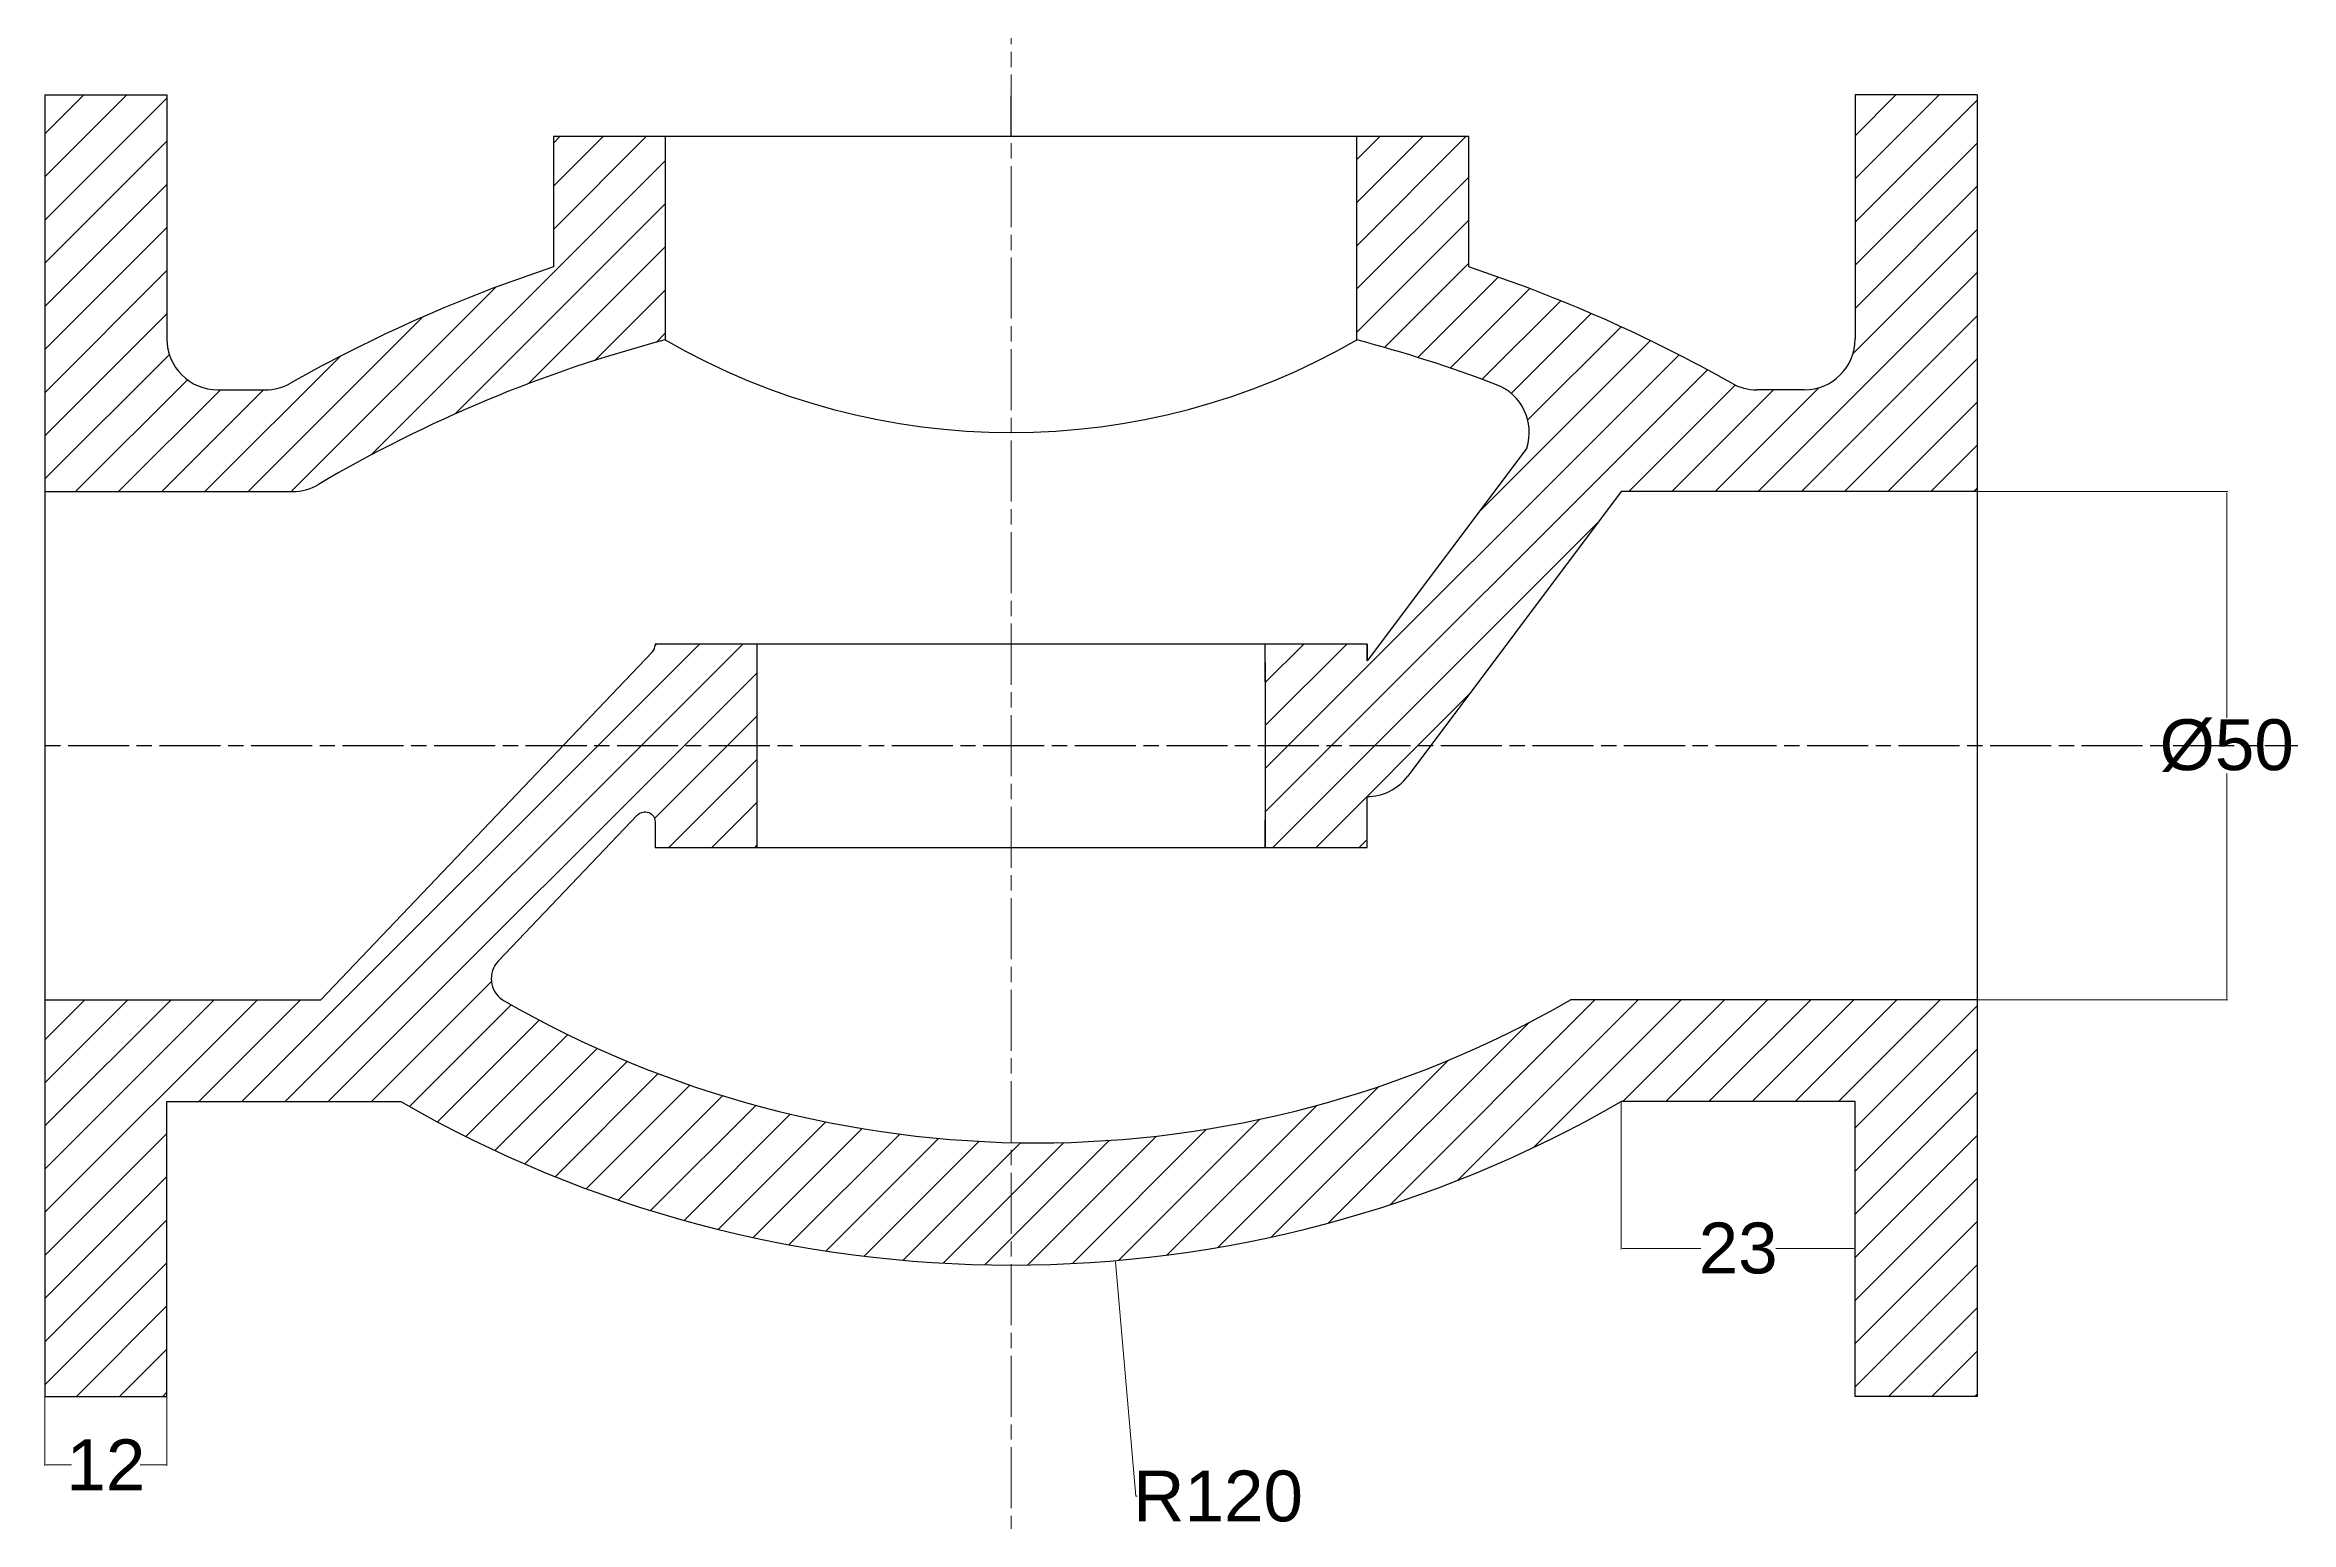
# Model space of a CAD drawing. Header units: inches. Extents: x 696 to 2954, y -780 to -114.
# Drawn here: x 695.7 to 916.6, y -276.6 to -131.3 of the extents above; entities that cross this region are included whole.
import ezdxf

# ---------------------------------------------------------------- set-up
doc = ezdxf.new("R2010")
doc.units = ezdxf.units.IN
doc.header["$MEASUREMENT"] = 0
doc.linetypes.add('AM_ISO08W050x2', pattern=[9, 6, -0.75, 1.5, -0.75])
doc.linetypes.add('Amconstr', pattern=[9999, 9999, 0])
doc.layers.add('AM_5', color=3, linetype='Continuous', lineweight=15)
doc.layers.add('AM_CL', color=1, linetype='Amconstr', lineweight=15)
doc.styles.get("Standard").update_dxf_attribs({"font": 'arial.ttf'})
doc.dimstyles.new('AM_ANSI$0', dxfattribs={"dimtxt": 0.12, "dimasz": 0.12, "dimexe": 0.1, "dimexo": 0.05, "dimgap": 0.06, "dimtad": 0, "dimtih": 1, "dimtoh": 1, "dimdec": 4, "dimzin": 7, "dimdsep": 46, "dimtxsty": 'Standard', "dimcen": 0, "dimclrd": 256, "dimclre": 256, "dimclrt": 2, "dimadec": 0, "dimazin": 2, "dimtp": 0.1, "dimtm": 0.1, "dimtfac": 0.71, "dimtdec": 4, "dimtofl": 0, "dimtmove": 0, "dimatfit": 3, "dimfxl": 1, "dimtolj": 1, "dimtzin": 7, "dimlwd": -1, "dimlwe": -1, "dimarcsym": 1})
doc.dimstyles.new('AM_ANSI$4', dxfattribs={"dimtxt": 0.12, "dimasz": 0.12, "dimexe": 0.1, "dimexo": 0.05, "dimgap": 0.06, "dimtad": 0, "dimtih": 1, "dimtoh": 1, "dimdec": 4, "dimzin": 7, "dimdsep": 46, "dimtxsty": 'Standard', "dimcen": 0, "dimclrd": 256, "dimclre": 256, "dimclrt": 2, "dimadec": 0, "dimazin": 2, "dimtp": 0.1, "dimtm": 0.1, "dimtfac": 0.71, "dimtdec": 4, "dimtofl": 0, "dimtmove": 0, "dimatfit": 0, "dimfxl": 1, "dimtolj": 1, "dimtzin": 7, "dimlwd": -1, "dimlwe": -1, "dimarcsym": 1})

# ---------------------------------------------------------------- blocks, each defined once
blk = doc.blocks.new('*D7')
at = {"layer": 'AM_5', "linetype": 'ByBlock', "transparency": 16777216}
for p, q in [((850.73, -235.29), (850.73, -249.78)), ((873.73, -235.29), (873.73, -249.78)), ((850.85, -249.68), (858.55, -249.68)), ((873.61, -249.68), (865.92, -249.68))]:
    blk.add_line(p, q, dxfattribs=at)
at = {"layer": 'AM_5', "transparency": 16777216}
for points in [[(850.85, -249.66), (850.85, -249.7), (850.73, -249.68)], [(873.61, -249.66), (873.61, -249.7), (873.73, -249.68)]]:
    blk.add_solid(points, dxfattribs=at)
at = {"layer": 'Defpoints', "color": 0, "transparency": 16777216}
for p in [(850.73, -235.24), (873.73, -235.24), (850.73, -249.68)]:
    blk.add_point(p, dxfattribs=at)
at = {"layer": 'AM_5', "color": 2, "transparency": 16777216, "insert": (862.23, -249.68), "char_height": 0.12, "attachment_point": 5}
blk.add_mtext('\\A1;{\\H5;23}', dxfattribs=at)
blk = doc.blocks.new('*D8')
at = {"layer": 'AM_5', "linetype": 'ByBlock', "transparency": 16777216}
for p, q in [((695.73, -264.29), (695.73, -271.07)), ((707.73, -264.29), (707.73, -271.07)), ((695.85, -270.97), (698.35, -270.97)), ((707.61, -270.97), (705.11, -270.97))]:
    blk.add_line(p, q, dxfattribs=at)
at = {"layer": 'AM_5', "transparency": 16777216}
for points in [[(695.85, -270.95), (695.85, -270.99), (695.73, -270.97)], [(707.61, -270.95), (707.61, -270.99), (707.73, -270.97)]]:
    blk.add_solid(points, dxfattribs=at)
at = {"layer": 'Defpoints', "color": 0, "transparency": 16777216}
for p in [(695.73, -264.24), (707.73, -264.24), (695.73, -270.97)]:
    blk.add_point(p, dxfattribs=at)
at = {"layer": 'AM_5', "color": 2, "transparency": 16777216, "insert": (701.73, -270.97), "char_height": 0.12, "attachment_point": 5}
blk.add_mtext('\\A1;{\\H5;12}', dxfattribs=at)
blk = doc.blocks.new('*D9')
at = {"layer": 'AM_5', "linetype": 'ByBlock', "transparency": 16777216}
for p, q in [((885.78, -175.24), (910.37, -175.24)), ((910.27, -175.36), (910.27, -197.49)), ((910.27, -225.12), (910.27, -202.99)), ((885.78, -225.24), (910.37, -225.24))]:
    blk.add_line(p, q, dxfattribs=at)
at = {"layer": 'AM_5', "transparency": 16777216}
for points in [[(910.25, -175.36), (910.29, -175.36), (910.27, -175.24)], [(910.25, -225.12), (910.29, -225.12), (910.27, -225.24)]]:
    blk.add_solid(points, dxfattribs=at)
at = {"layer": 'Defpoints', "color": 0, "transparency": 16777216}
for p in [(885.73, -175.24), (885.73, -225.24), (910.27, -225.24)]:
    blk.add_point(p, dxfattribs=at)
at = {"layer": 'AM_5', "color": 2, "transparency": 16777216, "insert": (910.27, -200.24), "char_height": 0.12, "attachment_point": 5}
blk.add_mtext('\\A1;{\\H5;%%C50}', dxfattribs=at)
blk = doc.blocks.new('*D10')
at = {"layer": 'AM_5', "linetype": 'ByBlock', "transparency": 16777216}
for p, q in [((801.02, -251), (803, -274.07)), ((803, -274.07), (803.12, -274.07))]:
    blk.add_line(p, q, dxfattribs=at)
at = {"layer": 'AM_5', "transparency": 16777216}
blk.add_solid([(801.04, -251), (801, -251), (801.01, -250.88)], dxfattribs=at)
at = {"layer": 'Defpoints', "color": 0, "transparency": 16777216}
for p in [(790.73, -131.32), (801.01, -250.88)]:
    blk.add_point(p, dxfattribs=at)
at = {"layer": 'AM_5', "color": 2, "transparency": 16777216, "insert": (811.09, -274.07), "char_height": 0.12, "attachment_point": 5}
blk.add_mtext('\\A1;{\\H5;R120}', dxfattribs=at)

msp = doc.modelspace()

# ---------------------------------------------------------------- hatches: boundary and pattern name
h = msp.add_hatch()
h.set_pattern_fill('ANSI31', color=256, scale=24)
h.paths.add_polyline_path([(707.73444, -136.2416), (695.73444, -136.2416), (695.73444, -175.2416), (720.08689, -175.2416, 0.134084556), (722.62817, -174.54763, -0.069266042), (756.73444, -160.33445), (756.73444, -140.34157), (745.73444, -140.34157), (745.73444, -153.1611, 0.049217742), (719.86759, -164.59421, -0.129348201), (717.40693, -165.2416), (712.73444, -165.2416, -0.414213562), (707.73444, -160.2416), (707.73444, -155.2416)])
h.paths.add_polyline_path([(885.73444, -136.2416), (873.73444, -136.2416), (873.73444, -155.2416), (873.73444, -160.2416, -0.414213562), (868.73444, -165.2416), (864.06195, -165.2416, -0.129348201), (861.60129, -164.59421, 0.049217742), (835.73444, -153.1611), (835.73444, -140.34157), (824.73444, -140.34157), (824.73444, -160.33445, -0.026929918), (838.46919, -164.73986, -0.400286993), (841.43978, -170.96782), (825.73444, -191.90827), (825.73444, -190.2416), (815.73444, -190.2416), (815.73444, -193.95747), (815.73444, -200.2416), (831.98444, -200.2416), (850.73444, -175.2416), (885.73444, -175.2416)])
h.paths.add_polyline_path([(831.98444, -200.2416), (815.73444, -200.2416), (815.73444, -210.2416), (825.73444, -210.2416), (825.73444, -205.2416, 0.236067977), (829.73444, -203.2416)])
h.paths.add_polyline_path([(765.73444, -190.2416), (755.73444, -190.2416), (755.73444, -190.34185, -0.192586796), (755.45857, -191.03152), (746.68676, -200.2416), (765.73444, -200.2416)])
h.paths.add_polyline_path([(765.73444, -200.2416), (746.68676, -200.2416), (722.87643, -225.2416), (695.73444, -225.2416), (695.73444, -264.2416), (707.73444, -264.2416), (707.73444, -235.2416), (730.73444, -235.2416, 0.131652498), (790.73444, -251.31855), (790.73444, -239.27917, -0.125601047), (740.73444, -225.2416, -0.465978236), (740.30999, -221.43672), (754.01031, -207.05187, -0.677026785), (755.73444, -207.74154), (755.73444, -210.2416), (765.73444, -210.2416)])
h.paths.add_polyline_path([(850.73444, -235.2416), (873.73444, -235.2416), (873.73444, -264.2416), (885.73444, -264.2416), (885.73444, -225.2416), (850.73444, -225.2416), (845.73444, -225.2416, -0.137713441), (790.73444, -239.27917), (790.73444, -251.31855, 0.131652498)])

# ---------------------------------------------------------------- linework, layer by layer
for p, q in [((695.73444, -136.2416), (695.73444, -264.2416)), ((695.73444, -136.2416), (707.73444, -136.2416)), ((707.73444, -136.2416), (707.73444, -155.2416)), ((790.73444, -140.34157), (790.73444, -136.34157)), ((885.73444, -136.2416), (873.73444, -136.2416)), ((873.73444, -136.2416), (873.73444, -155.2416)), ((885.73444, -136.2416), (885.73444, -264.2416)), ((707.73444, -155.2416), (707.73444, -160.2416)), ((873.73444, -155.2416), (873.73444, -160.2416)), ((873.73444, -160.2416), (873.73444, -160.2416)), ((712.73444, -165.2416), (717.40693, -165.2416)), ((868.73444, -165.2416), (864.06195, -165.2416)), ((841.43978, -170.96782), (825.73444, -191.90827)), ((695.73444, -175.2416), (720.08689, -175.2416)), ((850.73444, -175.2416), (829.73444, -203.2416)), ((885.73444, -175.2416), (850.73444, -175.2416)), ((755.45857, -191.03152), (722.87643, -225.2416)), ((755.73444, -190.2416), (755.73444, -190.34185)), ((815.73444, -190.2416), (765.73444, -190.2416)), ((765.73444, -190.2416), (765.73444, -210.2416)), ((815.73444, -193.95747), (815.73444, -190.2416)), ((815.73444, -192.07082), (815.73444, -210.2416)), ((825.73444, -190.2416), (825.73444, -191.90827)), ((815.73444, -210.2416), (815.73444, -207.54128)), ((695.73444, -225.2416), (722.87643, -225.2416)), ((850.73444, -225.2416), (845.73444, -225.2416)), ((885.73444, -225.2416), (850.73444, -225.2416)), ((707.73444, -264.2416), (707.73444, -235.2416)), ((707.73444, -235.2416), (730.73444, -235.2416)), ((873.73444, -235.2416), (850.73444, -235.2416)), ((873.73444, -264.2416), (873.73444, -235.2416)), ((695.73444, -264.2416), (707.73444, -264.2416)), ((885.73444, -264.2416), (873.73444, -264.2416))]:
    msp.add_line(p, q)
at = {"linetype": 'AM_ISO08W050x2'}
msp.add_xline((695.73444, -200.2416), (-1, 0), dxfattribs=at)
for points in [[(835.73444, -153.1611), (835.73444, -140.34157), (745.73444, -140.34157), (745.73444, -153.1611)], [(824.73444, -160.33445), (824.73444, -140.34157), (756.73444, -140.34157), (756.73444, -160.33445)], [(790.73411, -152.66317), (790.73444, -152.66317)], [(825.73444, -191.90827), (825.73444, -190.2416), (755.73444, -190.2416), (755.73444, -190.34185)], [(765.73444, -209.78701), (765.73444, -210.2416), (815.73444, -210.2416), (815.73444, -207.54128)]]:
    msp.add_lwpolyline(points)
msp.add_lwpolyline([(740.30999, -221.43672), (754.01031, -207.05187, -0.677026785), (755.73444, -207.74154), (755.73444, -210.2416), (825.73444, -210.2416), (825.73444, -205.2416)], format="xyb")
for centre, radius, start, end in [((790.73444, -289.94926), 144, 108.2099569, 119.4807376), ((786.94097, -281.36371), 128.75643, 88.311687, 88.3118346), ((790.73444, -289.94926), 144, 60.5192624, 71.7900431), ((712.73444, -160.2416), 5, 180, 270), ((790.73444, -289.94926), 134, 104.6984243, 120.5477171), ((790.73444, -101.44472), 68, 240, 300), ((790.73444, -289.94926), 134, 69.1311846, 75.3015757), ((868.73444, -160.2416), 5, 270, 0), ((717.40693, -160.2416), 5, 270, 299.4807376), ((836.68804, -169.41185), 5, 341.8688506, 69.1311846), ((864.06195, -160.2416), 5, 240.5192624, 270), ((720.08689, -170.2416), 5, 270, 300.5477171), ((754.73444, -190.34185), 1, 316.3962103, 0), ((825.73444, -200.2416), 5, 270, 323.1301024), ((742.12031, -223.16089), 2.5, 136.3962103, 236.334189), ((793.23444, -134.30893), 105, 240, 300), ((790.73444, -131.31855), 120, 240, 300)]:
    msp.add_arc(centre, radius, start, end)
at = {"layer": 'AM_CL', "color": 0, "linetype": 'AM_ISO08W050x2'}
msp.add_xline((790.73444, -200.2416), (0, 1), dxfattribs=at)

# ---------------------------------------------------------------- dimensions: what is measured, and where the dimension line sits
at = {"layer": 'AM_5'}
dim = msp.add_radius_dim(center=(790.73444, -131.31855), mpoint=(801.00611, -250.87813), text='{\\H5;R120}', dimstyle='AM_ANSI$4', override={"dimpost": ''}, dxfattribs=at)
dim.commit()
dim.dimension.update_dxf_attribs({"geometry": '*D10', "text_midpoint": (811.086, -274.0682), "dimtype": 164})
for base, p1, p2, angle, text, picture, middle in [((910.27053, -225.2416), (885.73444, -175.2416), (885.73444, -225.2416), 90, '{\\H5;%%C50}', '*D9', (910.27053, -200.2416)), ((850.73444, -249.6772), (873.73444, -235.2416), (850.73444, -235.2416), 0, '{\\H5;23}', '*D7', (862.23444, -249.6772)), ((695.73444, -270.96502), (707.73444, -264.2416), (695.73444, -264.2416), 0, '{\\H5;12}', '*D8', (701.73444, -270.96502))]:
    dim = msp.add_linear_dim(base=base, p1=p1, p2=p2, angle=angle, text=text, dimstyle='AM_ANSI$0', override={"dimpost": ''}, dxfattribs=at)
    dim.commit()
    dim.dimension.update_dxf_attribs({"geometry": picture, "text_midpoint": middle})

doc.saveas('drawing.dxf')
